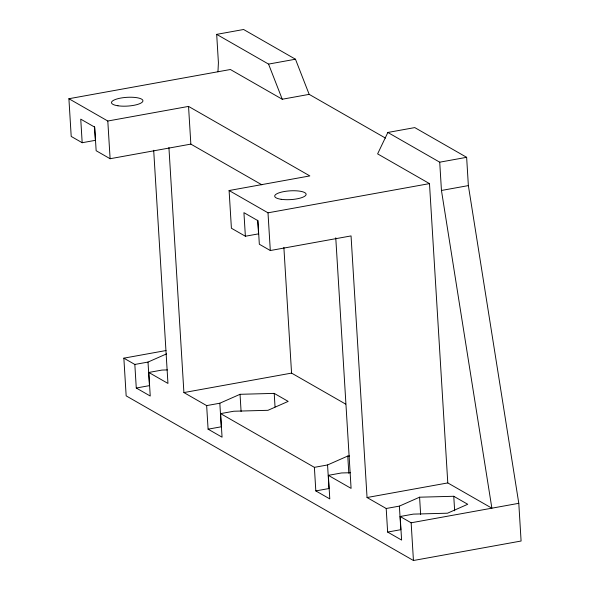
<?xml version="1.0" encoding="UTF-8"?>
<svg xmlns="http://www.w3.org/2000/svg" width="590" height="590" viewBox="0 0 590 590"><rect width="100%" height="100%" fill="white"/><g stroke="black" fill="none" stroke-linecap="round" stroke-linejoin="round"><path stroke-width="0.89" d="M217.961 71.833L218.411 62.651L216.685 34.367L243.596 29.5L295.465 59.221L309.167 94.363L385.454 138.082M387.851 132.462L377.615 153.879L429.483 183.608L447.788 482.922L491.876 508.189L441.453 190.467L439.72 162.184L387.851 132.462L414.763 127.595L466.638 157.316L468.364 185.599L518.794 503.314L521.095 541.023L413.443 560.5L126.164 395.868L123.856 358.16L166.026 350.534M123.856 358.16L134.83 364.45L148.009 362.068L166.535 353.889M206.655 405.61L219.827 403.221L240.042 394.304L274.217 393.382L288.178 401.392L267.971 410.308L233.795 411.23L220.616 413.612L222.061 437.175L208.093 429.173L206.655 405.61L183.91 392.571L168.917 147.493M220.616 413.612L314.382 467.346L327.561 464.957L347.768 456.041L349.568 455.989M386.199 508.499L399.378 506.117L419.586 497.193L453.762 496.279L467.73 504.28L447.515 513.204L413.347 514.119L400.168 516.501L401.606 540.071L387.645 532.069L386.199 508.499L367.046 497.525L351.05 235.919L270.308 250.529L259.334 244.238L257.896 220.667L243.928 212.666L245.374 236.236L258.545 233.854L257.719 220.254M94.525 126.739L95.359 140.332L82.18 142.721L71.206 136.43L68.905 98.722L230.38 69.509L282.249 99.238L309.167 94.363M216.685 34.367L268.553 64.096L295.465 59.221M68.905 98.722L107.8 121.016L188.542 106.407L309.839 175.916L229.097 190.526L231.405 228.234L245.374 236.236M82.18 142.721L80.742 119.151L94.702 127.152L96.148 150.723L110.109 158.725L190.85 144.115L261.872 184.817M439.72 162.184L466.638 157.316M229.097 190.526L268 212.82L429.483 183.608M441.453 190.467L468.364 185.599M134.83 364.45L136.275 388.021L150.236 396.023L148.798 372.452L161.977 370.07L167.368 369.923M136.275 388.021L149.454 385.631L148.009 362.068M183.91 392.571L291.563 373.101L345.696 404.121M208.093 429.173L221.272 426.791L219.827 403.221M314.382 467.346L315.82 490.91L329.788 498.911L328.35 475.348L341.522 472.959L350.519 472.723M315.82 490.91L328.999 488.527L327.561 464.957M367.046 497.525L447.788 482.922M400.168 516.501L411.142 522.792L518.794 503.314M387.645 532.069L400.824 529.687L399.378 506.117M148.798 372.452L167.951 383.426L153.688 150.28M328.35 475.348L351.087 488.38L335.762 237.792M268.553 64.096L282.249 99.238M453.762 496.279L454.654 510.785M419.586 497.193L420.641 514.421M411.142 522.792L413.443 560.5M347.768 456.041L348.823 473.261M283.871 247.343L291.563 373.101M268 212.82L270.308 250.529M274.217 393.382L275.043 406.982M240.042 394.304L241.089 411.525M188.542 106.407L190.85 144.115M107.8 121.016L110.109 158.725M117.985 105.787A15.738 4.388 -3.5 0 0 142.846 101.288A15.738 4.388 -3.5 0 0 120.839 98.051A15.738 4.388 -3.5 0 0 117.985 105.787M281.179 199.302A15.738 4.388 -3.5 0 0 306.04 194.803A15.738 4.388 -3.5 0 0 284.033 191.566A15.738 4.388 -3.5 0 0 281.179 199.302"/></g></svg>
